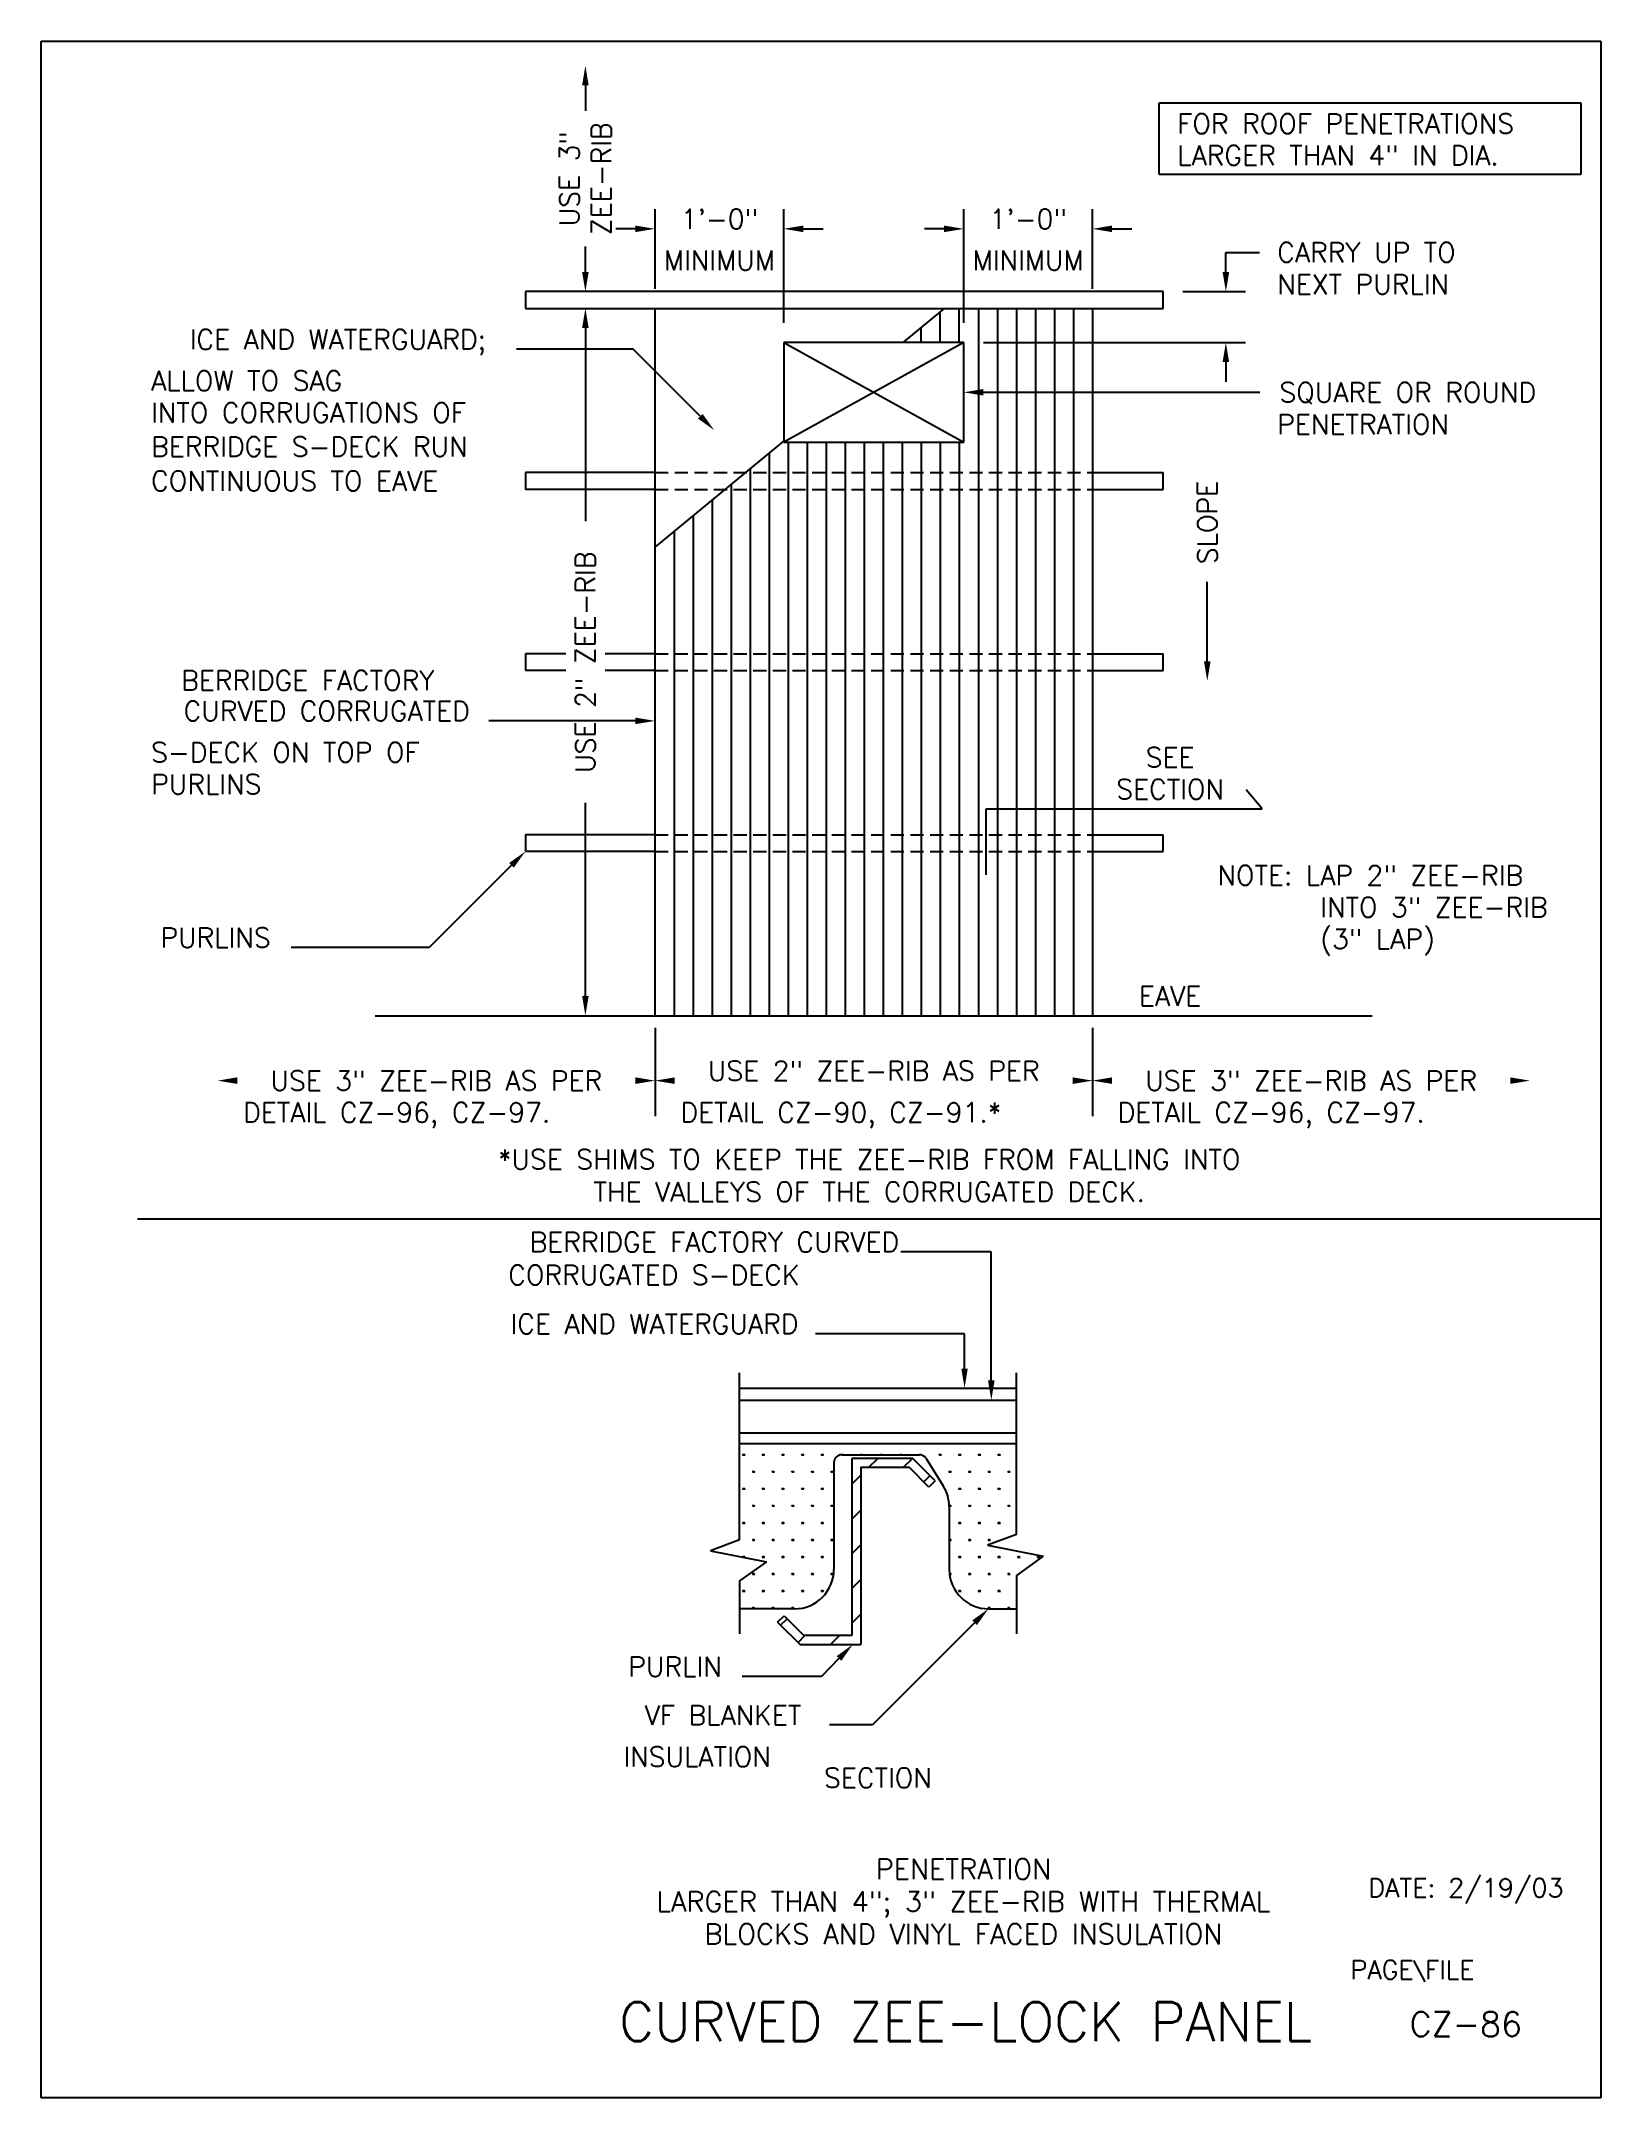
# Model space of a CAD drawing. Extents: x 0 to 39.7, y 0 to 52.4.
import ezdxf
from ezdxf.enums import TextEntityAlignment as Align

# ---------------------------------------------------------------- set-up
doc = ezdxf.new("R2010")
doc.units = 0
doc.header["$LTSCALE"] = 0.66665
doc.header["$MEASUREMENT"] = 0
doc.linetypes.add('HIDDENX2', pattern=[0.75, 0.5, -0.25])
doc.layers.get('0').update_dxf_attribs({"linetype": 'CONTINUOUS'})
for name, color, linetype in [('BORDER', 7, 'CONTINUOUS'), ('CMP-FLSH', 7, 'CONTINUOUS'), ('DIM-TXT', 7, 'CONTINUOUS'), ('STRCTR', 7, 'CONTINUOUS')]:
    doc.layers.add(name, color=color, linetype=linetype)
doc.styles.add('ROMANS', font='romans', dxfattribs={"height": 0.5})

# ---------------------------------------------------------------- blocks, each defined once
blk = doc.blocks.new('*X0')
at = {"color": 0, "linetype": 'CONTINUOUS'}
for p, q in [((68.25, 39.404), (68.312, 39.404)), ((68.266, 39.404), (68.256, 39.421)), ((68.273, 39.404), (68.273, 39.429)), ((68.281, 39.404), (68.281, 39.435)), ((68.289, 39.404), (68.289, 39.429)), ((68.297, 39.404), (68.307, 39.421)), ((68.75, 39.404), (68.812, 39.404)), ((68.766, 39.404), (68.756, 39.421)), ((68.773, 39.404), (68.773, 39.429)), ((68.781, 39.404), (68.781, 39.435)), ((68.789, 39.404), (68.789, 39.429)), ((68.797, 39.404), (68.807, 39.421)), ((69.25, 39.404), (69.312, 39.404)), ((69.266, 39.404), (69.256, 39.421)), ((69.273, 39.404), (69.273, 39.429)), ((69.281, 39.404), (69.281, 39.435)), ((69.289, 39.404), (69.289, 39.429)), ((69.297, 39.404), (69.307, 39.421)), ((69.75, 39.404), (69.812, 39.404)), ((69.766, 39.404), (69.756, 39.421)), ((69.773, 39.404), (69.773, 39.429)), ((69.781, 39.404), (69.781, 39.435)), ((69.789, 39.404), (69.789, 39.429)), ((69.797, 39.404), (69.807, 39.421)), ((70.25, 39.404), (70.312, 39.404)), ((70.266, 39.404), (70.256, 39.421)), ((70.273, 39.404), (70.273, 39.429)), ((70.281, 39.404), (70.281, 39.435)), ((70.289, 39.404), (70.289, 39.429)), ((70.297, 39.404), (70.307, 39.421)), ((70.763, 39.409), (70.756, 39.421)), ((70.773, 39.409), (70.773, 39.429)), ((70.781, 39.409), (70.781, 39.435)), ((70.789, 39.409), (70.789, 39.429)), ((70.8, 39.409), (70.807, 39.421)), ((71.263, 39.409), (71.256, 39.421)), ((71.273, 39.409), (71.273, 39.429)), ((71.281, 39.409), (71.281, 39.435)), ((71.289, 39.409), (71.289, 39.429)), ((71.3, 39.409), (71.307, 39.421)), ((71.763, 39.409), (71.756, 39.421)), ((71.773, 39.409), (71.773, 39.429)), ((71.781, 39.409), (71.781, 39.435)), ((71.789, 39.409), (71.789, 39.429)), ((71.8, 39.409), (71.807, 39.421)), ((72.263, 39.409), (72.256, 39.421)), ((72.273, 39.409), (72.273, 39.429)), ((72.281, 39.409), (72.281, 39.435)), ((72.289, 39.409), (72.289, 39.429)), ((72.3, 39.409), (72.307, 39.421)), ((72.763, 39.409), (72.756, 39.421)), ((72.773, 39.408), (72.773, 39.429)), ((72.781, 39.407), (72.781, 39.435)), ((72.789, 39.406), (72.789, 39.429)), ((72.796, 39.404), (72.812, 39.404)), ((72.797, 39.404), (72.807, 39.421)), ((73.25, 39.404), (73.312, 39.404)), ((73.266, 39.404), (73.256, 39.421)), ((73.273, 39.404), (73.273, 39.429)), ((73.281, 39.404), (73.281, 39.435)), ((73.289, 39.404), (73.289, 39.429)), ((73.297, 39.404), (73.307, 39.421)), ((73.75, 39.404), (73.812, 39.404)), ((73.766, 39.404), (73.756, 39.421)), ((73.773, 39.404), (73.773, 39.429)), ((73.781, 39.404), (73.781, 39.435)), ((73.789, 39.404), (73.789, 39.429)), ((73.797, 39.404), (73.807, 39.421)), ((74.25, 39.404), (74.312, 39.404)), ((74.266, 39.404), (74.256, 39.421)), ((74.273, 39.404), (74.273, 39.429)), ((74.281, 39.404), (74.281, 39.435)), ((74.289, 39.404), (74.289, 39.429)), ((74.297, 39.404), (74.307, 39.421)), ((74.75, 39.404), (74.812, 39.404)), ((74.766, 39.404), (74.756, 39.421)), ((74.773, 39.404), (74.773, 39.429)), ((74.781, 39.404), (74.781, 39.435)), ((74.789, 39.404), (74.789, 39.429)), ((74.797, 39.404), (74.807, 39.421)), ((68.5, 38.971), (68.562, 38.971)), ((68.516, 38.971), (68.506, 38.988)), ((68.523, 38.971), (68.523, 38.996)), ((68.531, 38.971), (68.531, 39.002)), ((68.539, 38.971), (68.539, 38.996)), ((68.547, 38.971), (68.557, 38.988)), ((69, 38.971), (69.062, 38.971)), ((69.016, 38.971), (69.006, 38.988)), ((69.023, 38.971), (69.023, 38.996)), ((69.031, 38.971), (69.031, 39.002)), ((69.039, 38.971), (69.039, 38.996)), ((69.047, 38.971), (69.057, 38.988)), ((69.5, 38.971), (69.562, 38.971)), ((69.516, 38.971), (69.506, 38.988)), ((69.523, 38.971), (69.523, 38.996)), ((69.531, 38.971), (69.531, 39.002)), ((69.539, 38.971), (69.539, 38.996)), ((69.547, 38.971), (69.557, 38.988)), ((70, 38.971), (70.062, 38.971)), ((70.016, 38.971), (70.006, 38.988)), ((70.023, 38.971), (70.023, 38.996)), ((70.031, 38.971), (70.031, 39.002)), ((70.039, 38.971), (70.039, 38.996)), ((70.047, 38.971), (70.057, 38.988)), ((70.5, 38.971), (70.562, 38.971)), ((70.516, 38.971), (70.506, 38.988)), ((70.523, 38.971), (70.523, 38.996)), ((70.531, 38.971), (70.531, 39.002)), ((70.539, 38.971), (70.539, 38.996)), ((70.547, 38.971), (70.557, 38.988)), ((73.5, 38.971), (73.562, 38.971)), ((73.516, 38.971), (73.506, 38.988)), ((73.523, 38.971), (73.523, 38.996)), ((73.531, 38.971), (73.531, 39.002)), ((73.539, 38.971), (73.539, 38.996)), ((73.547, 38.971), (73.557, 38.988)), ((74, 38.971), (74.062, 38.971)), ((74.016, 38.971), (74.006, 38.988)), ((74.023, 38.971), (74.023, 38.996)), ((74.031, 38.971), (74.031, 39.002)), ((74.039, 38.971), (74.039, 38.996)), ((74.047, 38.971), (74.057, 38.988)), ((74.5, 38.971), (74.562, 38.971)), ((74.516, 38.971), (74.506, 38.988)), ((74.523, 38.971), (74.523, 38.996)), ((74.531, 38.971), (74.531, 39.002)), ((74.539, 38.971), (74.539, 38.996)), ((74.547, 38.971), (74.557, 38.988)), ((75, 38.971), (75.062, 38.971)), ((75.016, 38.971), (75.006, 38.988)), ((75.023, 38.971), (75.023, 38.996)), ((75.031, 38.971), (75.031, 39.002)), ((75.039, 38.971), (75.039, 38.996)), ((75.047, 38.971), (75.057, 38.988)), ((68.25, 38.538), (68.312, 38.538)), ((68.266, 38.538), (68.256, 38.555)), ((68.273, 38.538), (68.273, 38.563)), ((68.281, 38.538), (68.281, 38.569)), ((68.289, 38.538), (68.289, 38.563)), ((68.297, 38.538), (68.307, 38.555)), ((68.75, 38.538), (68.812, 38.538)), ((68.766, 38.538), (68.756, 38.555)), ((68.773, 38.538), (68.773, 38.563)), ((68.781, 38.538), (68.781, 38.569)), ((68.789, 38.538), (68.789, 38.563)), ((68.797, 38.538), (68.807, 38.555)), ((69.25, 38.538), (69.312, 38.538)), ((69.266, 38.538), (69.256, 38.555)), ((69.273, 38.538), (69.273, 38.563)), ((69.281, 38.538), (69.281, 38.569)), ((69.289, 38.538), (69.289, 38.563)), ((69.297, 38.538), (69.307, 38.555)), ((69.75, 38.538), (69.812, 38.538)), ((69.766, 38.538), (69.756, 38.555)), ((69.773, 38.538), (69.773, 38.563)), ((69.781, 38.538), (69.781, 38.569)), ((69.789, 38.538), (69.789, 38.563)), ((69.797, 38.538), (69.807, 38.555)), ((70.25, 38.538), (70.312, 38.538)), ((70.266, 38.538), (70.256, 38.555)), ((70.273, 38.538), (70.273, 38.563)), ((70.281, 38.538), (70.281, 38.569)), ((70.289, 38.538), (70.289, 38.563)), ((70.297, 38.538), (70.307, 38.555)), ((73.75, 38.538), (73.812, 38.538)), ((73.766, 38.538), (73.756, 38.555)), ((73.773, 38.538), (73.773, 38.563)), ((73.781, 38.538), (73.781, 38.569)), ((73.789, 38.538), (73.789, 38.563)), ((73.797, 38.538), (73.807, 38.555)), ((74.25, 38.538), (74.312, 38.538)), ((74.266, 38.538), (74.256, 38.555)), ((74.273, 38.538), (74.273, 38.563)), ((74.281, 38.538), (74.281, 38.569)), ((74.289, 38.538), (74.289, 38.563)), ((74.297, 38.538), (74.307, 38.555)), ((74.75, 38.538), (74.812, 38.538)), ((74.766, 38.538), (74.756, 38.555)), ((74.773, 38.538), (74.773, 38.563)), ((74.781, 38.538), (74.781, 38.569)), ((74.789, 38.538), (74.789, 38.563)), ((74.797, 38.538), (74.807, 38.555)), ((68.273, 37.672), (68.273, 37.697)), ((68.281, 37.672), (68.281, 37.703)), ((68.289, 37.672), (68.289, 37.697)), ((68.5, 38.105), (68.562, 38.105)), ((68.516, 38.105), (68.506, 38.122)), ((68.523, 38.105), (68.523, 38.13)), ((68.531, 38.105), (68.531, 38.136)), ((68.539, 38.105), (68.539, 38.13)), ((68.547, 38.105), (68.557, 38.122)), ((68.773, 37.672), (68.773, 37.697)), ((68.781, 37.672), (68.781, 37.703)), ((68.789, 37.672), (68.789, 37.697)), ((69, 38.105), (69.062, 38.105)), ((69.016, 38.105), (69.006, 38.122)), ((69.023, 38.105), (69.023, 38.13)), ((69.031, 38.105), (69.031, 38.136)), ((69.039, 38.105), (69.039, 38.13)), ((69.047, 38.105), (69.057, 38.122)), ((69.273, 37.672), (69.273, 37.697)), ((69.281, 37.672), (69.281, 37.703)), ((69.289, 37.672), (69.289, 37.697)), ((69.5, 38.105), (69.562, 38.105)), ((69.516, 38.105), (69.506, 38.122)), ((69.523, 38.105), (69.523, 38.13)), ((69.531, 38.105), (69.531, 38.136)), ((69.539, 38.105), (69.539, 38.13)), ((69.547, 38.105), (69.557, 38.122)), ((69.773, 37.672), (69.773, 37.697)), ((69.781, 37.672), (69.781, 37.703)), ((69.789, 37.672), (69.789, 37.697)), ((70, 38.105), (70.062, 38.105)), ((70.016, 38.105), (70.006, 38.122)), ((70.023, 38.105), (70.023, 38.13)), ((70.031, 38.105), (70.031, 38.136)), ((70.039, 38.105), (70.039, 38.13)), ((70.047, 38.105), (70.057, 38.122)), ((70.273, 37.672), (70.273, 37.697)), ((70.281, 37.672), (70.281, 37.703)), ((70.289, 37.672), (70.289, 37.697)), ((70.5, 38.105), (70.562, 38.105)), ((70.516, 38.105), (70.506, 38.122)), ((70.523, 38.105), (70.523, 38.13)), ((70.531, 38.105), (70.531, 38.136)), ((70.539, 38.105), (70.539, 38.13)), ((70.547, 38.105), (70.557, 38.122)), ((73.516, 38.105), (73.509, 38.117)), ((73.509, 38.105), (73.562, 38.105)), ((73.523, 38.105), (73.523, 38.13)), ((73.531, 38.105), (73.531, 38.136)), ((73.539, 38.105), (73.539, 38.13)), ((73.547, 38.105), (73.557, 38.122)), ((73.773, 37.672), (73.773, 37.697)), ((73.781, 37.672), (73.781, 37.703)), ((73.789, 37.672), (73.789, 37.697)), ((74, 38.105), (74.062, 38.105)), ((74.016, 38.105), (74.006, 38.122)), ((74.023, 38.105), (74.023, 38.13)), ((74.031, 38.105), (74.031, 38.136)), ((74.039, 38.105), (74.039, 38.13)), ((74.047, 38.105), (74.057, 38.122)), ((74.273, 37.672), (74.273, 37.697)), ((74.281, 37.672), (74.281, 37.703)), ((74.289, 37.672), (74.289, 37.697)), ((74.5, 38.105), (74.562, 38.105)), ((74.516, 38.105), (74.506, 38.122)), ((74.523, 38.105), (74.523, 38.13)), ((74.531, 38.105), (74.531, 38.136)), ((74.539, 38.105), (74.539, 38.13)), ((74.547, 38.105), (74.557, 38.122)), ((74.773, 37.672), (74.773, 37.697)), ((74.781, 37.672), (74.781, 37.703)), ((74.789, 37.672), (74.789, 37.697)), ((75, 38.105), (75.062, 38.105)), ((75.016, 38.105), (75.006, 38.122)), ((75.023, 38.105), (75.023, 38.13)), ((75.031, 38.105), (75.031, 38.136)), ((75.039, 38.105), (75.039, 38.13)), ((75.047, 38.105), (75.057, 38.122)), ((68.25, 37.672), (68.312, 37.672)), ((68.266, 37.672), (68.256, 37.689)), ((68.297, 37.672), (68.307, 37.689)), ((68.5, 37.239), (68.562, 37.239)), ((68.516, 37.239), (68.506, 37.256)), ((68.523, 37.239), (68.523, 37.264)), ((68.531, 37.239), (68.531, 37.27)), ((68.539, 37.239), (68.539, 37.264)), ((68.547, 37.239), (68.557, 37.256)), ((68.75, 37.672), (68.812, 37.672)), ((68.766, 37.672), (68.756, 37.689)), ((68.797, 37.672), (68.807, 37.689)), ((69, 37.239), (69.062, 37.239)), ((69.016, 37.239), (69.006, 37.256)), ((69.023, 37.239), (69.023, 37.264)), ((69.031, 37.239), (69.031, 37.27)), ((69.039, 37.239), (69.039, 37.264)), ((69.047, 37.239), (69.057, 37.256)), ((69.25, 37.672), (69.312, 37.672)), ((69.266, 37.672), (69.256, 37.689)), ((69.297, 37.672), (69.307, 37.689)), ((69.5, 37.239), (69.562, 37.239)), ((69.516, 37.239), (69.506, 37.256)), ((69.523, 37.239), (69.523, 37.264)), ((69.531, 37.239), (69.531, 37.27)), ((69.539, 37.239), (69.539, 37.264)), ((69.547, 37.239), (69.557, 37.256)), ((69.75, 37.672), (69.812, 37.672)), ((69.766, 37.672), (69.756, 37.689)), ((69.797, 37.672), (69.807, 37.689)), ((70, 37.239), (70.062, 37.239)), ((70.016, 37.239), (70.006, 37.256)), ((70.023, 37.239), (70.023, 37.264)), ((70.031, 37.239), (70.031, 37.27)), ((70.039, 37.239), (70.039, 37.264)), ((70.047, 37.239), (70.057, 37.256)), ((70.25, 37.672), (70.312, 37.672)), ((70.266, 37.672), (70.256, 37.689)), ((70.297, 37.672), (70.307, 37.689)), ((70.5, 37.239), (70.562, 37.239)), ((70.516, 37.239), (70.506, 37.256)), ((70.523, 37.239), (70.523, 37.264)), ((70.531, 37.239), (70.531, 37.27)), ((70.539, 37.239), (70.539, 37.264)), ((70.547, 37.239), (70.557, 37.256)), ((73.516, 37.239), (73.509, 37.251)), ((73.509, 37.239), (73.562, 37.239)), ((73.523, 37.239), (73.523, 37.264)), ((73.531, 37.239), (73.531, 37.27)), ((73.539, 37.239), (73.539, 37.264)), ((73.547, 37.239), (73.557, 37.256)), ((73.75, 37.672), (73.812, 37.672)), ((73.766, 37.672), (73.756, 37.689)), ((73.797, 37.672), (73.807, 37.689)), ((74, 37.239), (74.062, 37.239)), ((74.016, 37.239), (74.006, 37.256)), ((74.023, 37.239), (74.023, 37.264)), ((74.031, 37.239), (74.031, 37.27)), ((74.039, 37.239), (74.039, 37.264)), ((74.047, 37.239), (74.057, 37.256)), ((74.25, 37.672), (74.312, 37.672)), ((74.266, 37.672), (74.256, 37.689)), ((74.297, 37.672), (74.307, 37.689)), ((74.5, 37.239), (74.562, 37.239)), ((74.516, 37.239), (74.506, 37.256)), ((74.523, 37.239), (74.523, 37.264)), ((74.531, 37.239), (74.531, 37.27)), ((74.539, 37.239), (74.539, 37.264)), ((74.547, 37.239), (74.557, 37.256)), ((74.75, 37.672), (74.812, 37.672)), ((74.766, 37.672), (74.756, 37.689)), ((74.797, 37.672), (74.807, 37.689)), ((68.25, 36.806), (68.312, 36.806)), ((68.266, 36.806), (68.256, 36.823)), ((68.273, 36.806), (68.273, 36.831)), ((68.281, 36.806), (68.281, 36.837)), ((68.289, 36.806), (68.289, 36.831)), ((68.297, 36.806), (68.307, 36.823)), ((68.75, 36.806), (68.812, 36.806)), ((68.766, 36.806), (68.756, 36.823)), ((68.773, 36.806), (68.773, 36.831)), ((68.781, 36.806), (68.781, 36.837)), ((68.789, 36.806), (68.789, 36.831)), ((68.797, 36.806), (68.807, 36.823)), ((69.25, 36.806), (69.312, 36.806)), ((69.266, 36.806), (69.256, 36.823)), ((69.273, 36.806), (69.273, 36.831)), ((69.281, 36.806), (69.281, 36.837)), ((69.289, 36.806), (69.289, 36.831)), ((69.297, 36.806), (69.307, 36.823)), ((69.75, 36.806), (69.812, 36.806)), ((69.766, 36.806), (69.756, 36.823)), ((69.773, 36.806), (69.773, 36.831)), ((69.781, 36.806), (69.781, 36.837)), ((69.789, 36.806), (69.789, 36.831)), ((69.797, 36.806), (69.807, 36.823)), ((70.25, 36.806), (70.312, 36.806)), ((70.266, 36.806), (70.256, 36.823)), ((70.273, 36.806), (70.273, 36.831)), ((70.281, 36.806), (70.281, 36.837)), ((70.289, 36.806), (70.289, 36.831)), ((70.297, 36.806), (70.307, 36.823)), ((73.75, 36.806), (73.812, 36.806)), ((73.766, 36.806), (73.756, 36.823)), ((73.773, 36.806), (73.773, 36.831)), ((73.781, 36.806), (73.781, 36.837)), ((73.789, 36.806), (73.789, 36.831)), ((73.797, 36.806), (73.807, 36.823)), ((74.25, 36.806), (74.312, 36.806)), ((74.266, 36.806), (74.256, 36.823)), ((74.273, 36.806), (74.273, 36.831)), ((74.281, 36.806), (74.281, 36.837)), ((74.289, 36.806), (74.289, 36.831)), ((74.297, 36.806), (74.307, 36.823)), ((74.75, 36.806), (74.812, 36.806)), ((74.766, 36.806), (74.756, 36.823)), ((74.773, 36.806), (74.773, 36.831)), ((74.781, 36.806), (74.781, 36.837)), ((74.789, 36.806), (74.789, 36.831)), ((74.797, 36.806), (74.807, 36.823)), ((75.25, 36.806), (75.312, 36.806)), ((75.266, 36.806), (75.256, 36.823)), ((75.273, 36.806), (75.273, 36.831)), ((75.281, 36.806), (75.281, 36.837)), ((75.289, 36.806), (75.289, 36.831)), ((75.297, 36.806), (75.307, 36.823)), ((75.75, 36.806), (75.812, 36.806)), ((75.766, 36.806), (75.756, 36.823)), ((75.773, 36.806), (75.773, 36.831)), ((75.781, 36.806), (75.781, 36.837)), ((75.789, 36.806), (75.789, 36.831)), ((75.797, 36.806), (75.807, 36.823)), ((68.5, 36.373), (68.562, 36.373)), ((68.516, 36.373), (68.506, 36.39)), ((68.523, 36.373), (68.523, 36.398)), ((68.531, 36.373), (68.531, 36.404)), ((68.539, 36.373), (68.539, 36.398)), ((68.547, 36.373), (68.557, 36.39)), ((69, 36.373), (69.062, 36.373)), ((69.016, 36.373), (69.006, 36.39)), ((69.023, 36.373), (69.023, 36.398)), ((69.031, 36.373), (69.031, 36.404)), ((69.039, 36.373), (69.039, 36.398)), ((69.047, 36.373), (69.057, 36.39)), ((69.5, 36.373), (69.562, 36.373)), ((69.516, 36.373), (69.506, 36.39)), ((69.523, 36.373), (69.523, 36.398)), ((69.531, 36.373), (69.531, 36.404)), ((69.539, 36.373), (69.539, 36.398)), ((69.547, 36.373), (69.557, 36.39)), ((70, 36.373), (70.062, 36.373)), ((70.016, 36.373), (70.006, 36.39)), ((70.023, 36.373), (70.023, 36.398)), ((70.031, 36.373), (70.031, 36.404)), ((70.039, 36.373), (70.039, 36.398)), ((70.047, 36.373), (70.057, 36.39)), ((70.5, 36.373), (70.562, 36.373)), ((70.516, 36.373), (70.506, 36.39)), ((70.523, 36.373), (70.523, 36.398)), ((70.531, 36.373), (70.531, 36.404)), ((70.539, 36.373), (70.539, 36.398)), ((70.547, 36.373), (70.557, 36.39)), ((73.516, 36.373), (73.562, 36.373)), ((73.523, 36.373), (73.523, 36.398)), ((73.531, 36.373), (73.531, 36.404)), ((73.539, 36.373), (73.539, 36.398)), ((73.547, 36.373), (73.557, 36.39)), ((74, 36.373), (74.062, 36.373)), ((74.016, 36.373), (74.006, 36.39)), ((74.023, 36.373), (74.023, 36.398)), ((74.031, 36.373), (74.031, 36.404)), ((74.039, 36.373), (74.039, 36.398)), ((74.047, 36.373), (74.057, 36.39)), ((74.5, 36.373), (74.562, 36.373)), ((74.516, 36.373), (74.506, 36.39)), ((74.523, 36.373), (74.523, 36.398)), ((74.531, 36.373), (74.531, 36.404)), ((74.539, 36.373), (74.539, 36.398)), ((74.547, 36.373), (74.557, 36.39)), ((75, 36.373), (75.062, 36.373)), ((75.016, 36.373), (75.006, 36.39)), ((75.023, 36.373), (75.023, 36.398)), ((75.031, 36.373), (75.031, 36.404)), ((75.039, 36.373), (75.039, 36.398)), ((75.047, 36.373), (75.057, 36.39)), ((68.25, 35.94), (68.312, 35.94)), ((68.266, 35.94), (68.256, 35.957)), ((68.273, 35.94), (68.273, 35.965)), ((68.281, 35.94), (68.281, 35.971)), ((68.289, 35.94), (68.289, 35.965)), ((68.297, 35.94), (68.307, 35.957)), ((68.75, 35.94), (68.812, 35.94)), ((68.766, 35.94), (68.756, 35.957)), ((68.773, 35.94), (68.773, 35.965)), ((68.781, 35.94), (68.781, 35.971)), ((68.789, 35.94), (68.789, 35.965)), ((68.797, 35.94), (68.807, 35.957)), ((69.25, 35.94), (69.312, 35.94)), ((69.266, 35.94), (69.256, 35.957)), ((69.273, 35.94), (69.273, 35.965)), ((69.281, 35.94), (69.281, 35.971)), ((69.289, 35.94), (69.289, 35.965)), ((69.297, 35.94), (69.307, 35.957)), ((69.75, 35.94), (69.812, 35.94)), ((69.766, 35.94), (69.756, 35.957)), ((69.773, 35.94), (69.773, 35.965)), ((69.781, 35.94), (69.781, 35.971)), ((69.789, 35.94), (69.789, 35.965)), ((69.797, 35.94), (69.807, 35.957)), ((70.25, 35.94), (70.312, 35.94)), ((70.266, 35.94), (70.256, 35.957)), ((70.273, 35.94), (70.273, 35.965)), ((70.281, 35.94), (70.281, 35.971)), ((70.289, 35.94), (70.289, 35.965)), ((70.297, 35.94), (70.307, 35.957)), ((73.75, 35.94), (73.812, 35.94)), ((73.766, 35.94), (73.756, 35.957)), ((73.773, 35.94), (73.773, 35.965)), ((73.781, 35.94), (73.781, 35.971)), ((73.789, 35.94), (73.789, 35.965)), ((73.797, 35.94), (73.807, 35.957)), ((74.25, 35.94), (74.312, 35.94)), ((74.266, 35.94), (74.256, 35.957)), ((74.273, 35.94), (74.273, 35.965)), ((74.281, 35.94), (74.281, 35.971)), ((74.289, 35.94), (74.289, 35.965)), ((74.297, 35.94), (74.307, 35.957)), ((74.75, 35.94), (74.812, 35.94)), ((74.766, 35.94), (74.756, 35.957)), ((74.773, 35.94), (74.773, 35.965)), ((74.781, 35.94), (74.781, 35.971)), ((74.789, 35.94), (74.789, 35.965)), ((74.797, 35.94), (74.807, 35.957)), ((68.5, 35.507), (68.562, 35.507)), ((68.516, 35.507), (68.506, 35.524)), ((68.523, 35.507), (68.523, 35.532)), ((68.531, 35.507), (68.531, 35.538)), ((68.539, 35.507), (68.539, 35.532)), ((68.547, 35.507), (68.557, 35.524)), ((69, 35.507), (69.062, 35.507)), ((69.016, 35.507), (69.006, 35.524)), ((69.023, 35.507), (69.023, 35.532)), ((69.031, 35.507), (69.031, 35.538)), ((69.039, 35.507), (69.039, 35.532)), ((69.047, 35.507), (69.057, 35.524)), ((69.5, 35.507), (69.562, 35.507)), ((69.516, 35.507), (69.506, 35.524)), ((69.523, 35.507), (69.523, 35.532)), ((69.531, 35.507), (69.531, 35.538)), ((69.539, 35.507), (69.539, 35.532)), ((69.547, 35.507), (69.557, 35.524)), ((74.5, 35.507), (74.562, 35.507)), ((74.516, 35.507), (74.506, 35.524)), ((74.523, 35.507), (74.523, 35.532)), ((74.531, 35.507), (74.531, 35.538)), ((74.539, 35.507), (74.539, 35.532)), ((74.547, 35.507), (74.557, 35.524)), ((75, 35.507), (75.062, 35.507)), ((75.016, 35.507), (75.006, 35.524)), ((75.023, 35.507), (75.023, 35.532)), ((75.031, 35.507), (75.031, 35.538)), ((75.039, 35.507), (75.039, 35.532)), ((75.047, 35.507), (75.057, 35.524))]:
    blk.add_line(p, q, dxfattribs=at)
blk = doc.blocks.new('*X1')
at = {"color": 0, "linetype": 'CONTINUOUS'}
for p, q in [((18.7, 16.049), (18.929, 16.277)), ((19.584, 16.049), (19.813, 16.277)), ((18.269, 15.617), (18.498, 15.846)), ((20.096, 15.676), (20.258, 15.838)), ((18.269, 14.733), (18.498, 14.962)), ((18.269, 13.849), (18.498, 14.078)), ((18.269, 12.966), (18.498, 13.194)), ((16.453, 12.034), (16.615, 12.195)), ((18.269, 12.082), (18.498, 12.31)), ((16.895, 11.592), (17.071, 11.767)), ((17.726, 11.539), (17.955, 11.767))]:
    blk.add_line(p, q, dxfattribs=at)

msp = doc.modelspace()

# ---------------------------------------------------------------- linework, layer by layer
at = {"color": 5, "linetype": 'CONTINUOUS'}
for p, q in [((0, 0), (0, 52.35)), ((0, 52.35), (39.7, 52.35)), ((39.7, 52.35), (39.7, 0)), ((39.7, 0), (0, 0))]:
    msp.add_line(p, q, dxfattribs=at)
at = {"layer": 'BORDER', "color": 5, "linetype": 'CONTINUOUS'}
msp.add_line((2.455, 22.374), (39.7, 22.374), dxfattribs=at)
at = {"layer": 'CMP-FLSH', "color": 1, "linetype": 'CONTINUOUS'}
for p, q in [((23.484, 44.679), (18.901, 44.679)), ((18.901, 44.679), (18.901, 42.145)), ((18.901, 44.679), (23.484, 42.145)), ((23.484, 44.679), (18.901, 42.145)), ((23.484, 42.145), (23.484, 44.679)), ((18.901, 42.145), (23.484, 42.145))]:
    msp.add_line(p, q, dxfattribs=at)
at = {"layer": 'CMP-FLSH', "color": 6, "linetype": 'CONTINUOUS'}
msp.add_line((17.773, 18.064), (24.822, 18.064), dxfattribs=at)
at = {"layer": 'CMP-FLSH', "color": 4, "linetype": 'CONTINUOUS'}
for p, q in [((17.773, 17.761), (24.822, 17.761)), ((17.773, 16.924), (24.822, 16.924))]:
    msp.add_line(p, q, dxfattribs=at)
at = {"layer": 'DIM-TXT', "color": 3, "linetype": 'CONTINUOUS'}
for p, q in [((13.853, 51.225), (13.853, 50.58)), ((15.626, 46.047), (15.626, 48.072)), ((18.901, 45.179), (18.901, 48.072)), ((23.484, 45.179), (23.484, 48.072)), ((26.759, 46.047), (26.759, 48.072)), ((13.853, 46.474), (13.853, 47.12)), ((15.126, 47.572), (14.626, 47.572)), ((19.401, 47.572), (19.901, 47.572)), ((22.984, 47.572), (22.484, 47.572)), ((27.259, 47.572), (27.759, 47.572)), ((30.155, 46.974), (31.012, 46.974)), ((30.155, 46.474), (30.155, 46.974)), ((29.057, 45.974), (30.655, 45.974)), ((13.853, 45.047), (13.853, 40.129)), ((15.071, 44.507), (12.1, 44.507)), ((16.778, 42.801), (15.071, 44.507)), ((23.984, 44.679), (30.655, 44.679)), ((30.155, 44.179), (30.155, 43.679)), ((23.984, 43.412), (31.017, 43.412)), ((29.682, 36.562), (29.682, 38.588)), ((15.126, 35.048), (11.396, 35.048)), ((13.853, 28.045), (13.853, 32.963)), ((11.972, 31.372), (9.878, 29.282)), ((9.878, 29.282), (6.362, 29.282)), ((15.626, 27.232), (15.626, 24.991)), ((26.759, 27.232), (26.759, 24.991)), ((24.185, 21.531), (21.884, 21.531)), ((24.185, 18.261), (24.185, 21.531)), ((23.504, 19.451), (19.706, 19.451)), ((23.504, 18.564), (23.504, 19.451)), ((23.76, 12.095), (21.164, 9.491)), ((20.307, 11.182), (19.859, 10.728)), ((19.859, 10.728), (17.842, 10.728)), ((21.164, 9.491), (20.065, 9.491))]:
    msp.add_line(p, q, dxfattribs=at)
at = {"layer": 'DIM-TXT', "color": 4, "linetype": 'CONTINUOUS'}
for p, q in [((28.445, 50.775), (28.445, 48.962)), ((39.202, 50.775), (28.445, 50.775)), ((39.202, 48.962), (39.202, 50.775)), ((28.445, 48.962), (39.202, 48.962))]:
    msp.add_line(p, q, dxfattribs=at)
at = {"layer": 'DIM-TXT', "color": 1, "linetype": 'CONTINUOUS'}
for p, q in [((31.082, 32.808), (30.676, 33.297)), ((24.051, 31.134), (24.051, 32.808)), ((24.051, 32.808), (31.082, 32.808))]:
    msp.add_line(p, q, dxfattribs=at)
at = {"layer": 'DIM-TXT', "color": 3, "linetype": 'CONTINUOUS'}
msp.add_point((26.759, 25.891), dxfattribs=at)
for points in [[(13.769, 51.225), (13.936, 51.225), (13.853, 51.725)], [(15.126, 47.656), (15.126, 47.489), (15.626, 47.572)], [(19.401, 47.656), (19.401, 47.489), (18.901, 47.572)], [(22.984, 47.656), (22.984, 47.489), (23.484, 47.572)], [(27.259, 47.656), (27.259, 47.489), (26.759, 47.572)], [(13.769, 46.474), (13.936, 46.474), (13.853, 45.974)], [(30.072, 46.474), (30.239, 46.474), (30.155, 45.974)], [(13.769, 45.047), (13.936, 45.047), (13.853, 45.547)], [(30.072, 44.179), (30.239, 44.179), (30.155, 44.679)], [(23.984, 43.329), (23.984, 43.495), (23.484, 43.412)], [(16.837, 42.86), (16.719, 42.742), (17.132, 42.448)], [(29.765, 36.562), (29.599, 36.562), (29.682, 36.062)], [(15.126, 35.132), (15.126, 34.965), (15.626, 35.048)], [(11.913, 31.431), (12.031, 31.313), (12.326, 31.725)], [(13.769, 28.045), (13.936, 28.045), (13.853, 27.545)], [(4.992, 25.975), (4.992, 25.808), (4.492, 25.891)], [(15.126, 25.975), (15.126, 25.808), (15.626, 25.891)], [(16.126, 25.975), (16.126, 25.808), (15.626, 25.891)], [(26.259, 25.975), (26.259, 25.808), (26.759, 25.891)], [(27.259, 25.975), (27.259, 25.808), (26.759, 25.891)], [(37.393, 25.975), (37.393, 25.808), (37.893, 25.891)], [(23.587, 18.564), (23.421, 18.564), (23.504, 18.064)], [(24.268, 18.261), (24.101, 18.261), (24.185, 17.761)], [(23.701, 12.154), (23.819, 12.036), (24.113, 12.449)], [(20.247, 11.241), (20.366, 11.124), (20.657, 11.539)]]:
    msp.add_solid(points, dxfattribs=at)
at = {"layer": 'STRCTR', "color": 4, "linetype": 'CONTINUOUS'}
for p, q in [((28.557, 45.974), (12.326, 45.974)), ((12.326, 45.974), (12.326, 45.547)), ((12.326, 45.547), (28.557, 45.547)), ((15.626, 27.545), (15.626, 45.547)), ((21.942, 44.679), (22.995, 45.547)), ((23.371, 44.679), (23.371, 45.547)), ((23.855, 45.547), (23.855, 27.545)), ((24.339, 45.547), (24.339, 27.545)), ((24.823, 45.547), (24.823, 27.545)), ((25.307, 45.547), (25.307, 27.545)), ((25.791, 45.547), (25.791, 27.545)), ((26.275, 45.547), (26.275, 27.545)), ((26.759, 45.547), (26.759, 27.545)), ((28.557, 45.547), (28.557, 45.974)), ((22.403, 44.679), (22.403, 45.059)), ((22.887, 44.679), (22.887, 45.458)), ((15.626, 39.47), (18.901, 42.171)), ((19.014, 42.145), (19.014, 27.545)), ((19.498, 42.145), (19.498, 27.545)), ((19.982, 42.145), (19.982, 27.545)), ((20.466, 42.145), (20.466, 27.545)), ((20.951, 42.145), (20.951, 27.545)), ((21.435, 42.145), (21.435, 27.545)), ((21.919, 42.145), (21.919, 27.545)), ((22.403, 42.145), (22.403, 27.545)), ((22.887, 42.145), (22.887, 27.545)), ((23.371, 42.145), (23.371, 27.545)), ((12.326, 41.367), (12.326, 40.94)), ((15.626, 41.367), (12.326, 41.367)), ((18.046, 41.466), (18.046, 27.545)), ((18.53, 41.865), (18.53, 27.545)), ((26.759, 41.367), (28.557, 41.367)), ((28.557, 40.94), (28.557, 41.367)), ((15.626, 40.94), (12.326, 40.94)), ((17.562, 41.066), (17.562, 27.545)), ((26.759, 40.94), (28.557, 40.94)), ((17.078, 40.667), (17.078, 27.545)), ((16.11, 39.869), (16.11, 27.545)), ((16.594, 40.268), (16.594, 27.545)), ((12.326, 36.759), (12.326, 36.332)), ((13.358, 36.759), (12.326, 36.759)), ((15.626, 36.759), (14.356, 36.759)), ((26.759, 36.759), (28.557, 36.759)), ((28.557, 36.332), (28.557, 36.759)), ((13.358, 36.332), (12.326, 36.332)), ((15.626, 36.332), (14.356, 36.332)), ((26.759, 36.332), (28.557, 36.332)), ((12.326, 32.152), (12.326, 31.725)), ((15.626, 32.152), (12.326, 32.152)), ((26.759, 32.152), (28.557, 32.152)), ((28.557, 31.725), (28.557, 32.152)), ((15.626, 31.725), (12.326, 31.725)), ((26.759, 31.725), (28.557, 31.725)), ((8.503, 27.545), (33.882, 27.545)), ((17.773, 16.652), (24.822, 16.652)), ((20.379, 16.369), (22.354, 16.369)), ((22.188, 16.277), (20.639, 16.277)), ((20.639, 16.277), (20.639, 11.767)), ((22.759, 15.707), (22.188, 16.277)), ((22.524, 16.275), (22.96, 15.579)), ((20.179, 16.169), (20.179, 13.449)), ((20.867, 16.049), (22.093, 16.049)), ((20.867, 16.049), (20.867, 11.539)), ((22.597, 15.545), (22.093, 16.049)), ((22.759, 15.707), (22.597, 15.545)), ((23.113, 15.048), (23.113, 13.449)), ((19.179, 12.449), (17.773, 12.449)), ((18.747, 12.109), (18.909, 12.271)), ((18.747, 12.109), (19.318, 11.539)), ((18.909, 12.271), (19.413, 11.767)), ((24.113, 12.449), (24.822, 12.449)), ((19.318, 11.539), (20.867, 11.539)), ((20.639, 11.767), (19.413, 11.767))]:
    msp.add_line(p, q, dxfattribs=at)
at = {"layer": 'STRCTR', "color": 9, "linetype": 'HIDDENX2'}
for p, q in [((15.626, 41.367), (26.759, 41.367)), ((15.626, 40.94), (26.759, 40.94)), ((15.626, 36.759), (26.759, 36.759)), ((15.626, 36.332), (26.759, 36.332)), ((15.626, 32.152), (26.759, 32.152)), ((15.626, 31.725), (26.759, 31.725))]:
    msp.add_line(p, q, dxfattribs=at)
at = {"layer": 'STRCTR', "color": 2, "linetype": 'CONTINUOUS'}
for p, q in [((17.773, 14.203), (17.773, 18.458)), ((24.822, 14.343), (24.822, 18.458)), ((17.773, 14.203), (17.036, 13.924)), ((24.822, 14.343), (24.085, 14.064)), ((17.036, 13.924), (18.46, 13.645)), ((18.46, 13.645), (17.773, 13.157)), ((24.085, 14.064), (25.508, 13.785)), ((25.508, 13.785), (24.822, 13.297)), ((17.773, 13.157), (17.773, 11.814)), ((24.822, 13.297), (24.822, 11.814))]:
    msp.add_line(p, q, dxfattribs=at)
at = {"layer": 'STRCTR', "color": 4, "linetype": 'CONTINUOUS'}
for centre, radius, start, end in [((20.379, 16.169), 0.2, 90.0007, 180.0004), ((22.354, 16.169), 0.2, 32.052, 90.0034), ((22.113, 15.048), 1, 0.0013, 32.0556), ((19.179, 13.449), 1, 269.9999, 0.0001), ((24.113, 13.449), 1, 179.9999, 270.0001)]:
    msp.add_arc(centre, radius, start, end, dxfattribs=at)

# ---------------------------------------------------------------- block references
for name, p in [('*X0', (-50.396, -23.04)), ('*X1', (2.37, 0))]:
    msp.add_blockref(name, p, dxfattribs=at)

# ---------------------------------------------------------------- texts
at = {"layer": 'BORDER', "color": 3, "linetype": 'CONTINUOUS', "style": 'ROMANS'}
for s, p in [('PENETRATION', (23.474, 5.57)), ('LARGER THAN 4"; 3" ZEE-RIB WITH THERMAL', (23.474, 4.743)), ('BLOCKS AND VINYL FACED INSULATION', (23.474, 3.916))]:
    msp.add_text(s, height=0.51089, dxfattribs=at).set_placement(p, align=Align.CENTER)
msp.add_text('DATE: 2/19/03', height=0.4755, dxfattribs=at).set_placement((36.263, 5.312), align=Align.MIDDLE)
msp.add_text('PAGE\\FILE', height=0.4755, dxfattribs=at).set_placement((33.325, 3.024))
at = {"layer": 'BORDER', "color": 5, "style": 'ROMANS'}
msp.add_text('CURVED ZEE-LOCK PANEL', height=0.98926, dxfattribs=at).set_placement((23.535, 1.941), align=Align.MIDDLE)
at = {"layer": 'BORDER', "color": 2, "linetype": 'CONTINUOUS', "style": 'ROMANS'}
msp.add_text('CZ-86', height=0.625, dxfattribs=at).set_placement((36.263, 1.875), align=Align.MIDDLE)
at = {"layer": 'DIM-TXT', "color": 4, "linetype": 'CONTINUOUS', "style": 'ROMANS'}
for s, p in [('FOR ROOF PENETRATIONS', (28.918, 50.002)), ('LARGER THAN 4" IN DIA.', (28.918, 49.193)), ('NOTE: LAP 2" ZEE-RIB', (29.941, 30.866)), ('INTO 3" ZEE-RIB', (32.558, 30.056)), ('(3" LAP)', (32.558, 29.247))]:
    msp.add_text(s, height=0.5, dxfattribs=at).set_placement(p)
at = {"layer": 'DIM-TXT', "color": 3, "linetype": 'CONTINUOUS', "style": 'ROMANS'}
for s, p in [('USE 3"', (13.698, 48.85)), ('ZEE-RIB', (14.507, 48.85))]:
    msp.add_text(s, height=0.5, rotation=90, dxfattribs=at).set_placement(p, align=Align.CENTER)
for s, p in [('1\'-0"', (17.263, 47.572)), ('1\'-0"', (25.122, 47.572)), ('MINIMUM', (17.263, 46.523)), ('MINIMUM', (25.122, 46.523)), ('EAVE', (28.735, 27.795)), ('USE 2" ZEE-RIB AS PER', (21.191, 25.891)), ('*USE SHIMS TO KEEP THE ZEE-RIB FROM FALLING INTO', (21.077, 23.638)), ('THE VALLEYS OF THE CORRUGATED DECK.', (21.077, 22.811))]:
    msp.add_text(s, height=0.5, dxfattribs=at).set_placement(p, align=Align.CENTER)
for s, p in [('CARRY UP TO', (31.462, 46.724)), ('NEXT PURLIN', (31.462, 45.909)), ('ALLOW TO SAG', (2.799, 43.454)), ('SQUARE OR ROUND', (31.517, 43.162)), ('INTO CORRUGATIONS OF', (2.799, 42.645)), ('PENETRATION', (31.462, 42.347)), ('BERRIDGE S-DECK RUN', (2.799, 41.778)), ('CONTINUOUS TO EAVE', (2.799, 40.907)), ('S-DECK ON TOP OF ', (2.799, 33.996)), ('PURLINS', (2.799, 33.187)), ('DETAIL CZ-96, CZ-97.', (5.139, 24.831)), ('DETAIL CZ-90, CZ-91.*', (16.273, 24.831)), ('DETAIL CZ-96, CZ-97.', (27.399, 24.831)), ('INSULATION', (14.821, 8.431))]:
    msp.add_text(s, height=0.5, dxfattribs=at).set_placement(p)
for s, p in [('ICE AND WATERGUARD;', (11.323, 44.507)), ('BERRIDGE FACTORY', (10.012, 35.827)), ('CURVED CORRUGATED', (10.911, 35.048)), ('PURLINS', (5.842, 29.282)), ('BERRIDGE FACTORY CURVED ', (22.182, 21.531)), ('CORRUGATED S-DECK', (19.304, 20.693)), ('ICE AND WATERGUARD', (19.277, 19.451)), ('PURLIN', (17.323, 10.728)), ('VF BLANKET', (19.349, 9.491))]:
    msp.add_text(s, height=0.5, dxfattribs=at).set_placement(p, align=Align.RIGHT)
msp.add_text('SLOPE', height=0.5, rotation=90, dxfattribs=at).set_placement((29.932, 39.038))
msp.add_text('USE 2" ZEE-RIB', height=0.5, rotation=90, dxfattribs=at).set_placement((13.853, 36.546), align=Align.MIDDLE)
at = {"layer": 'DIM-TXT', "color": 4, "linetype": 'CONTINUOUS', "style": 'ROMANS'}
for s, p in [('SEE', (28.735, 33.868)), ('SECTION', (28.735, 33.059)), ('SECTION', (21.298, 7.896))]:
    msp.add_text(s, height=0.5, dxfattribs=at).set_placement(p, align=Align.CENTER)
at = {"layer": 'DIM-TXT', "color": 3, "linetype": 'CONTINUOUS', "style": 'ROMANS'}
for p in [(10.058, 25.891), (32.325, 25.891)]:
    msp.add_text('USE 3" ZEE-RIB AS PER', height=0.5, dxfattribs=at).set_placement(p, align=Align.MIDDLE)

doc.saveas('drawing.dxf')
